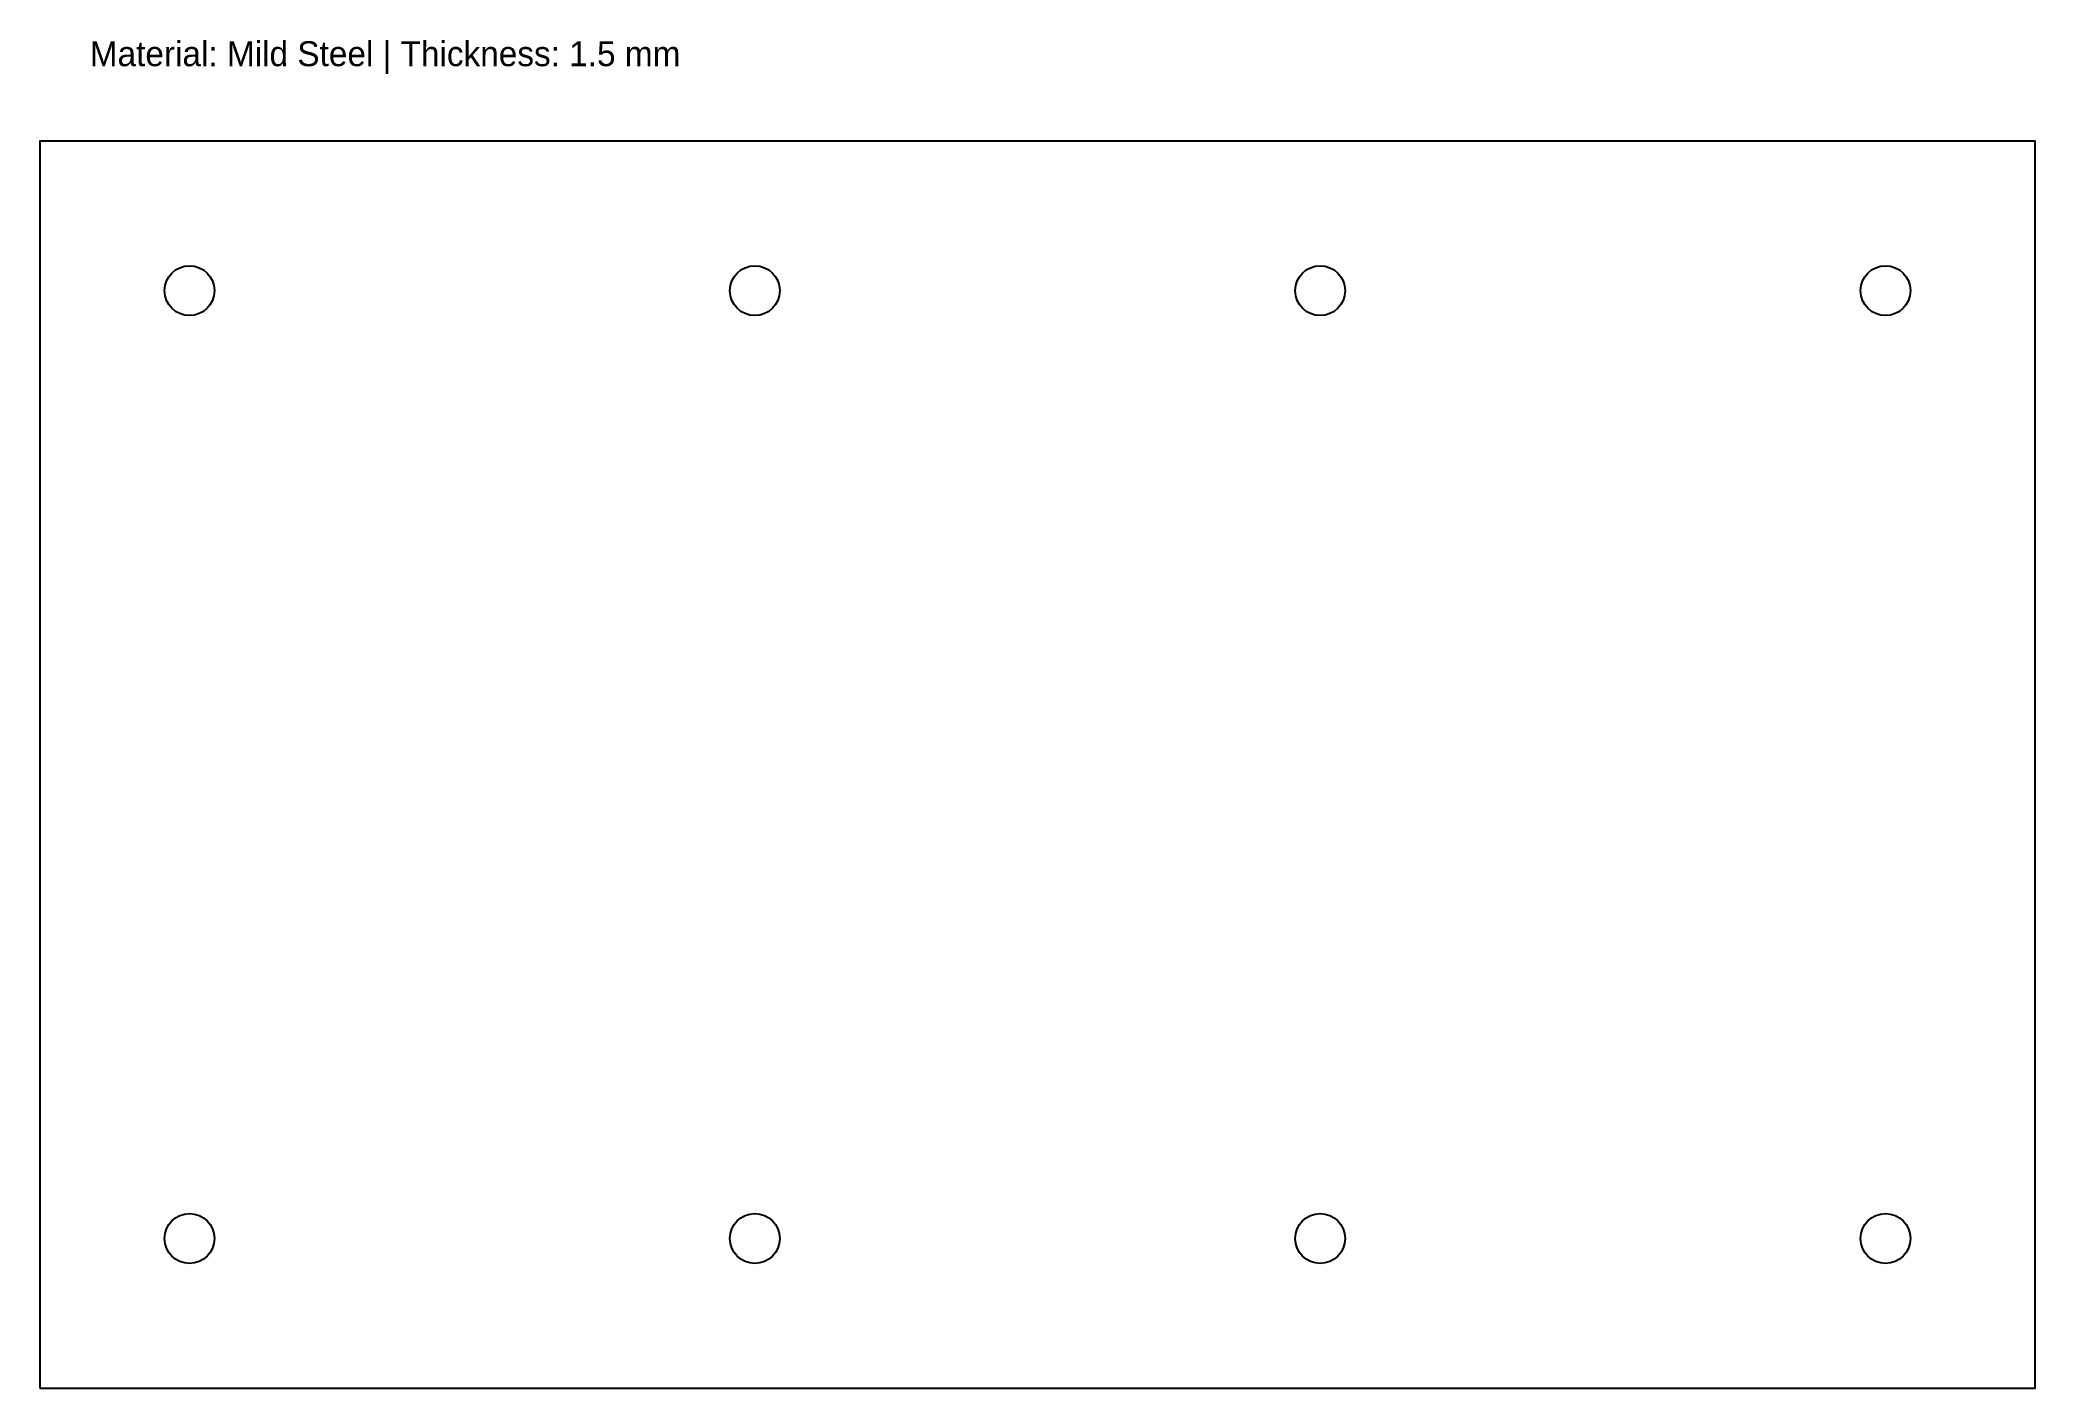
# Model space of a CAD drawing. Header units: metres. Extents: x 0 to 400, y 0 to 270.
import ezdxf

# ---------------------------------------------------------------- set-up
doc = ezdxf.new("R2010")
doc.units = ezdxf.units.M

msp = doc.modelspace()

# ---------------------------------------------------------------- linework, layer by layer
msp.add_lwpolyline([(0, 0), (400, 0), (400, 250), (0, 250)], close=True)
for centre in [(30, 220), (143.33, 220), (256.67, 220), (370, 220), (30, 30), (143.33, 30), (256.67, 30), (370, 30)]:
    msp.add_circle(centre, 5)

# ---------------------------------------------------------------- texts
at = {"layer": 'NOTES'}
msp.add_text('Material: Mild Steel | Thickness: 1.5 mm', height=5, dxfattribs=at).set_placement((10, 265))

doc.saveas('drawing.dxf')
